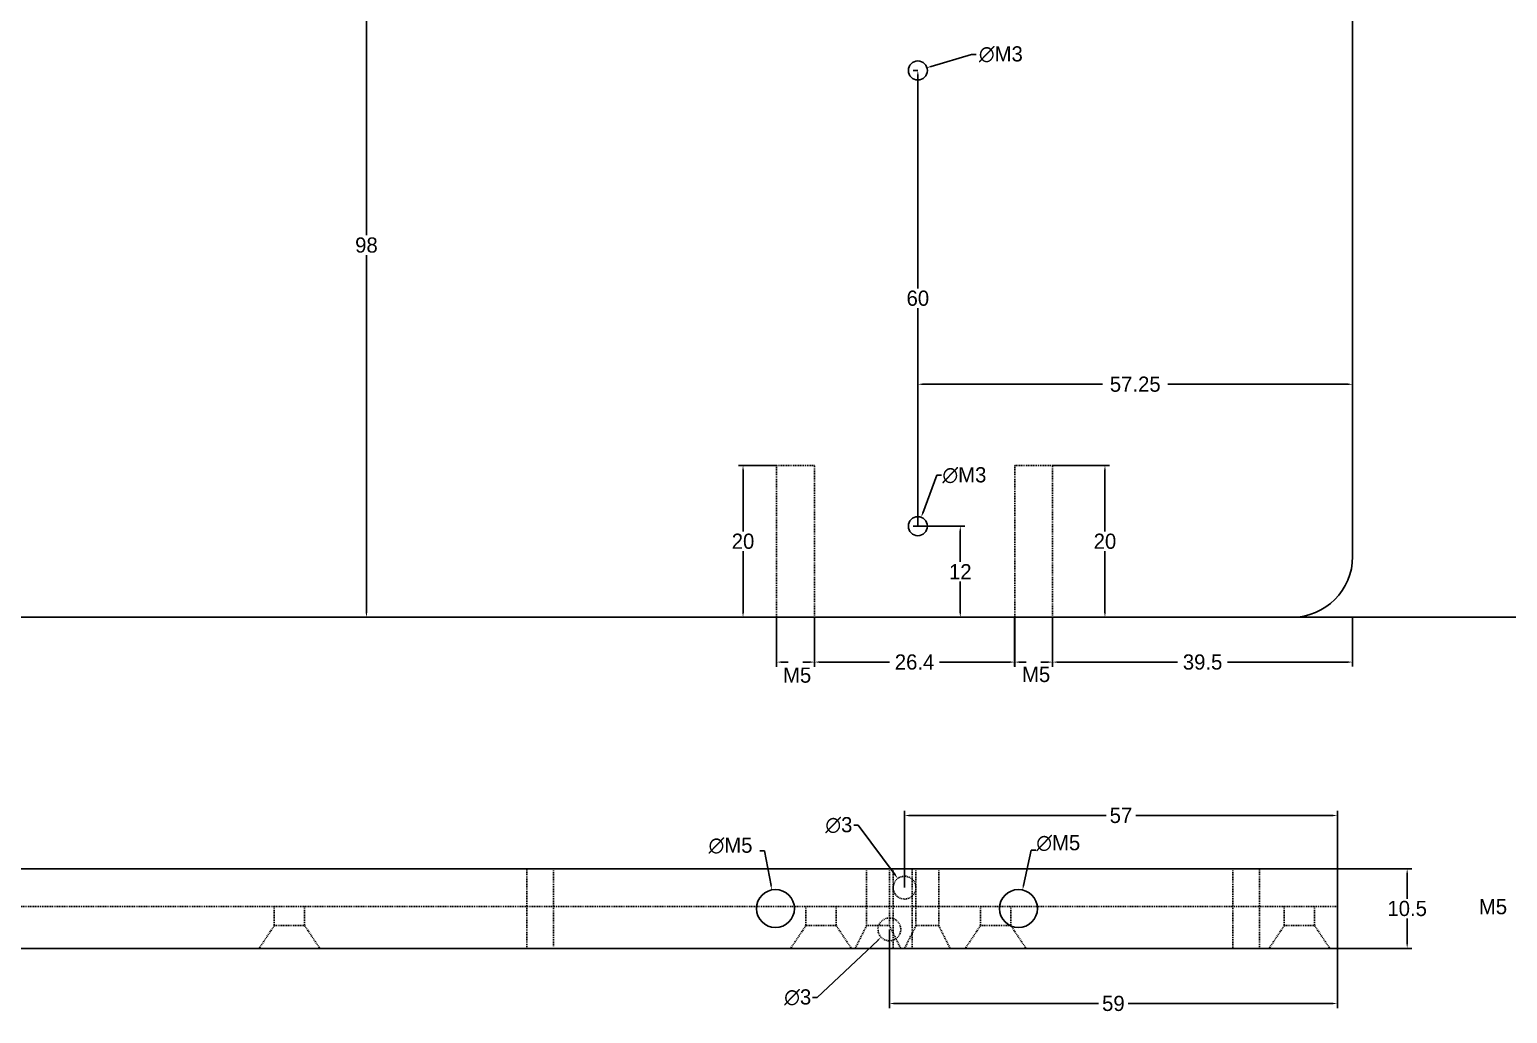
# Model space of a CAD drawing. Header units: millimetres. Extents: x -16619 to -11657, y 7083 to 8935.
# Drawn here: x -13153.1 to -12958.5, y 8251.1 to 8380.7 of the extents above; entities that cross this region are included whole.
import ezdxf

# ---------------------------------------------------------------- set-up
doc = ezdxf.new("R2010")
doc.units = ezdxf.units.MM
doc.header["$LTSCALE"] = 0.5
doc.header["$MEASUREMENT"] = 0
doc.linetypes.add('HIDDEN', pattern=[0.375, 0.25, -0.125])
for name, color, linetype in [('DIMS', 1, 'Continuous'), ('HIDDEN', 7, 'HIDDEN'), ('MODEL', 7, 'Continuous')]:
    doc.layers.add(name, color=color, linetype=linetype)
doc.dimstyles.get("Standard").update_dxf_attribs({"dimtxt": 0.18, "dimasz": 0.18, "dimexe": 0.18, "dimexo": 0.0625, "dimgap": 0.09, "dimtad": 0, "dimtih": 1, "dimtoh": 1, "dimdec": 4, "dimzin": 0, "dimdsep": 46, "dimtxsty": 'Standard', "dimcen": 0.09, "dimadec": 3, "dimazin": 0, "dimtfac": 1, "dimtdec": 4, "dimtofl": 0, "dimtmove": 0, "dimatfit": 3, "dimfxl": 1, "dimtolj": 1, "dimtzin": 0, "dimarcsym": 0})

# ---------------------------------------------------------------- blocks, each defined once
blk = doc.blocks.new('*D21')
at = {"layer": 'Defpoints', "color": 0}
for p in [(-12978.85, 8446.3), (-12978.85, 8303.3), (-12951.78, 8303.3)]:
    blk.add_point(p, dxfattribs=at)
at = {"layer": 'DIMS', "color": 0, "lineweight": -2}
for p, q in [((-12978.85, 8446.3), (-12951.18, 8446.3)), ((-12951.78, 8445.7), (-12951.78, 8376.1)), ((-12951.78, 8303.9), (-12951.78, 8373.5)), ((-12978.85, 8303.3), (-12951.18, 8303.3))]:
    blk.add_line(p, q, dxfattribs=at)
at = {"layer": 'DIMS', "color": 0}
for points in [[(-12951.88, 8445.7), (-12951.68, 8445.7), (-12951.78, 8446.3)], [(-12951.88, 8303.9), (-12951.68, 8303.9), (-12951.78, 8303.3)]]:
    blk.add_solid(points, dxfattribs=at)
at = {"layer": 'DIMS', "color": 0, "insert": (-12951.78, 8374.8), "char_height": 2, "attachment_point": 5}
blk.add_mtext('\\A1;143', dxfattribs=at)
blk = doc.blocks.new('*D22')
at = {"layer": 'Defpoints', "color": 0}
for p in [(-12980.85, 8270.2), (-12971.66, 8270.2), (-12980.85, 8259.7)]:
    blk.add_point(p, dxfattribs=at)
at = {"layer": 'DIMS', "color": 0, "lineweight": -2}
for p, q in [((-12980.85, 8270.2), (-12971.06, 8270.2)), ((-12971.66, 8269.6), (-12971.66, 8266.25)), ((-12971.66, 8260.3), (-12971.66, 8263.65)), ((-12980.85, 8259.7), (-12971.06, 8259.7))]:
    blk.add_line(p, q, dxfattribs=at)
at = {"layer": 'DIMS', "color": 0}
for points in [[(-12971.76, 8269.6), (-12971.56, 8269.6), (-12971.66, 8270.2)], [(-12971.76, 8260.3), (-12971.56, 8260.3), (-12971.66, 8259.7)]]:
    blk.add_solid(points, dxfattribs=at)
at = {"layer": 'DIMS', "color": 0, "insert": (-12971.66, 8264.95), "char_height": 2, "attachment_point": 5}
blk.add_mtext('\\A1;10.5', dxfattribs=at)
blk = doc.blocks.new('*D39')
at = {"layer": 'Defpoints', "color": 0}
for p in [(-13036.1, 8375.3), (-13036.1, 8315.3), (-13036.1, 8315.3)]:
    blk.add_point(p, dxfattribs=at)
at = {"layer": 'DIMS', "color": 0, "lineweight": -2}
for p, q in [((-13036.1, 8375.3), (-13036.7, 8375.3)), ((-13036.1, 8374.7), (-13036.1, 8346.6)), ((-13036.1, 8315.9), (-13036.1, 8344)), ((-13036.1, 8315.3), (-13036.7, 8315.3))]:
    blk.add_line(p, q, dxfattribs=at)
at = {"layer": 'DIMS', "color": 0}
for points in [[(-13036.2, 8374.7), (-13036, 8374.7), (-13036.1, 8375.3)], [(-13036.2, 8315.9), (-13036, 8315.9), (-13036.1, 8315.3)]]:
    blk.add_solid(points, dxfattribs=at)
at = {"layer": 'DIMS', "color": 0, "insert": (-13036.1, 8345.3), "char_height": 2, "attachment_point": 5}
blk.add_mtext('\\A1;60', dxfattribs=at)
blk = doc.blocks.new('*D40')
at = {"layer": 'Defpoints', "color": 0}
for p in [(-13036.1, 8315.3), (-13030.51, 8303.3), (-13030.51, 8303.3)]:
    blk.add_point(p, dxfattribs=at)
at = {"layer": 'DIMS', "color": 0, "lineweight": -2}
for p, q in [((-13036.1, 8315.3), (-13029.91, 8315.3)), ((-13030.51, 8314.7), (-13030.51, 8310.6)), ((-13030.51, 8303.9), (-13030.51, 8308)), ((-13030.51, 8303.3), (-13031.11, 8303.3))]:
    blk.add_line(p, q, dxfattribs=at)
at = {"layer": 'DIMS', "color": 0}
for points in [[(-13030.61, 8314.7), (-13030.41, 8314.7), (-13030.51, 8315.3)], [(-13030.61, 8303.9), (-13030.41, 8303.9), (-13030.51, 8303.3)]]:
    blk.add_solid(points, dxfattribs=at)
at = {"layer": 'DIMS', "color": 0, "insert": (-13030.51, 8309.3), "char_height": 2, "attachment_point": 5}
blk.add_mtext('\\A1;12', dxfattribs=at)
blk = doc.blocks.new('*D41')
at = {"layer": 'Defpoints', "color": 0}
for p in [(-13083.85, 8401.3), (-13108.71, 8303.3), (-13083.85, 8303.3)]:
    blk.add_point(p, dxfattribs=at)
at = {"layer": 'DIMS', "color": 0, "lineweight": -2}
for p, q in [((-13083.85, 8401.3), (-13109.31, 8401.3)), ((-13108.71, 8400.7), (-13108.71, 8353.6)), ((-13108.71, 8303.9), (-13108.71, 8351)), ((-13083.85, 8303.3), (-13109.31, 8303.3))]:
    blk.add_line(p, q, dxfattribs=at)
at = {"layer": 'DIMS', "color": 0}
for points in [[(-13108.81, 8400.7), (-13108.61, 8400.7), (-13108.71, 8401.3)], [(-13108.81, 8303.9), (-13108.61, 8303.9), (-13108.71, 8303.3)]]:
    blk.add_solid(points, dxfattribs=at)
at = {"layer": 'DIMS', "color": 0, "insert": (-13108.71, 8352.3), "char_height": 2, "attachment_point": 5}
blk.add_mtext('\\A1;98', dxfattribs=at)
blk = doc.blocks.new('*D42')
at = {"layer": 'Defpoints', "color": 0}
for p in [(-12978.85, 8333.98), (-13036.1, 8315.3), (-12978.85, 8315.3)]:
    blk.add_point(p, dxfattribs=at)
at = {"layer": 'DIMS', "color": 0, "lineweight": -2}
for p, q in [((-13036.1, 8315.3), (-13036.1, 8334.58)), ((-13035.5, 8333.98), (-13011.77, 8333.98)), ((-12979.45, 8333.98), (-13003.17, 8333.98)), ((-12978.85, 8315.3), (-12978.85, 8334.58))]:
    blk.add_line(p, q, dxfattribs=at)
at = {"layer": 'DIMS', "color": 0}
for points in [[(-13035.5, 8334.08), (-13035.5, 8333.88), (-13036.1, 8333.98)], [(-12979.45, 8334.08), (-12979.45, 8333.88), (-12978.85, 8333.98)]]:
    blk.add_solid(points, dxfattribs=at)
at = {"layer": 'DIMS', "color": 0, "insert": (-13007.47, 8333.98), "char_height": 2, "attachment_point": 5}
blk.add_mtext('\\A1;57.25', dxfattribs=at)
blk = doc.blocks.new('*D66')
at = {"layer": 'Defpoints', "color": 0}
for p in [(-13054.7, 8323.3), (-13059.12, 8303.3), (-13054.7, 8303.3)]:
    blk.add_point(p, dxfattribs=at)
at = {"layer": 'DIMS', "color": 0, "lineweight": -2}
for p, q in [((-13054.7, 8323.3), (-13059.72, 8323.3)), ((-13059.12, 8322.7), (-13059.12, 8314.6)), ((-13059.12, 8303.9), (-13059.12, 8312)), ((-13054.7, 8303.3), (-13059.72, 8303.3))]:
    blk.add_line(p, q, dxfattribs=at)
at = {"layer": 'DIMS', "color": 0}
for points in [[(-13059.22, 8322.7), (-13059.02, 8322.7), (-13059.12, 8323.3)], [(-13059.22, 8303.9), (-13059.02, 8303.9), (-13059.12, 8303.3)]]:
    blk.add_solid(points, dxfattribs=at)
at = {"layer": 'DIMS', "color": 0, "insert": (-13059.12, 8313.3), "char_height": 2, "attachment_point": 5}
blk.add_mtext('\\A1;20', dxfattribs=at)
blk = doc.blocks.new('*D67')
at = {"layer": 'Defpoints', "color": 0}
for p in [(-13018.35, 8303.3), (-12978.85, 8303.3), (-13018.35, 8297.4)]:
    blk.add_point(p, dxfattribs=at)
at = {"layer": 'DIMS', "color": 0, "lineweight": -2}
for p, q in [((-13018.35, 8303.3), (-13018.35, 8296.8)), ((-12978.85, 8303.3), (-12978.85, 8296.8)), ((-13017.75, 8297.4), (-13001.9, 8297.4)), ((-12979.45, 8297.4), (-12995.3, 8297.4))]:
    blk.add_line(p, q, dxfattribs=at)
at = {"layer": 'DIMS', "color": 0}
for points in [[(-13017.75, 8297.5), (-13017.75, 8297.3), (-13018.35, 8297.4)], [(-12979.45, 8297.5), (-12979.45, 8297.3), (-12978.85, 8297.4)]]:
    blk.add_solid(points, dxfattribs=at)
at = {"layer": 'DIMS', "color": 0, "insert": (-12998.6, 8297.4), "char_height": 2, "attachment_point": 5}
blk.add_mtext('\\A1;39.5', dxfattribs=at)
blk = doc.blocks.new('*D68')
at = {"layer": 'Defpoints', "color": 0}
for p in [(-13049.7, 8303.3), (-13023.35, 8303.3), (-13049.7, 8297.4)]:
    blk.add_point(p, dxfattribs=at)
at = {"layer": 'DIMS', "color": 0, "lineweight": -2}
for p, q in [((-13049.7, 8303.3), (-13049.7, 8296.8)), ((-13023.35, 8303.3), (-13023.35, 8296.8)), ((-13049.1, 8297.4), (-13039.83, 8297.4)), ((-13023.95, 8297.4), (-13033.23, 8297.4))]:
    blk.add_line(p, q, dxfattribs=at)
at = {"layer": 'DIMS', "color": 0}
for points in [[(-13049.1, 8297.5), (-13049.1, 8297.3), (-13049.7, 8297.4)], [(-13023.95, 8297.5), (-13023.95, 8297.3), (-13023.35, 8297.4)]]:
    blk.add_solid(points, dxfattribs=at)
at = {"layer": 'DIMS', "color": 0, "insert": (-13036.53, 8297.4), "char_height": 2, "attachment_point": 5}
blk.add_mtext('\\A1;26.4', dxfattribs=at)
blk = doc.blocks.new('*D69')
at = {"layer": 'Defpoints', "color": 0}
for p in [(-13018.35, 8323.3), (-13018.35, 8303.3), (-13011.46, 8303.3)]:
    blk.add_point(p, dxfattribs=at)
at = {"layer": 'DIMS', "color": 0, "lineweight": -2}
for p, q in [((-13018.35, 8323.3), (-13010.86, 8323.3)), ((-13011.46, 8322.7), (-13011.46, 8314.6)), ((-13011.46, 8303.9), (-13011.46, 8312)), ((-13018.35, 8303.3), (-13010.86, 8303.3))]:
    blk.add_line(p, q, dxfattribs=at)
at = {"layer": 'DIMS', "color": 0}
for points in [[(-13011.56, 8322.7), (-13011.36, 8322.7), (-13011.46, 8323.3)], [(-13011.56, 8303.9), (-13011.36, 8303.9), (-13011.46, 8303.3)]]:
    blk.add_solid(points, dxfattribs=at)
at = {"layer": 'DIMS', "color": 0, "insert": (-13011.46, 8313.3), "char_height": 2, "attachment_point": 5}
blk.add_mtext('\\A1;20', dxfattribs=at)
blk = doc.blocks.new('*D209')
at = {"layer": 'Defpoints', "color": 0}
for p in [(-13038.74, 8268.91), (-13036.95, 8266.5)]:
    blk.add_point(p, dxfattribs=at)
at = {"layer": 'DIMS', "color": 0, "lineweight": -2}
for p, q in [((-13044.54, 8275.93), (-13043.94, 8275.93)), ((-13043.94, 8275.93), (-13039.1, 8269.39))]:
    blk.add_line(p, q, dxfattribs=at)
at = {"layer": 'DIMS', "color": 0}
blk.add_solid([(-13039.02, 8269.45), (-13039.18, 8269.33), (-13038.74, 8268.91)], dxfattribs=at)
at = {"layer": 'DIMS', "color": 0, "insert": (-13046.5, 8275.93), "char_height": 2, "attachment_point": 5}
blk.add_mtext('\\A1;∅3', dxfattribs=at)
blk = doc.blocks.new('*D210')
at = {"layer": 'Defpoints', "color": 0}
for p in [(-13038.76, 8263.23), (-13040.94, 8261.17)]:
    blk.add_point(p, dxfattribs=at)
at = {"layer": 'DIMS', "color": 0, "lineweight": -2}
for p, q in [((-13049.35, 8253.25), (-13041.38, 8260.76)), ((-13049.95, 8253.25), (-13049.35, 8253.25))]:
    blk.add_line(p, q, dxfattribs=at)
at = {"layer": 'DIMS', "color": 0}
blk.add_solid([(-13041.44, 8260.83), (-13041.31, 8260.69), (-13040.94, 8261.17)], dxfattribs=at)
at = {"layer": 'DIMS', "color": 0, "insert": (-13051.92, 8253.25), "char_height": 2, "attachment_point": 5}
blk.add_mtext('\\A1;∅3', dxfattribs=at)
blk = doc.blocks.new('*D211')
at = {"layer": 'Defpoints', "color": 0}
for p in [(-13037.85, 8277.2), (-12980.85, 8270.2), (-13037.85, 8267.7)]:
    blk.add_point(p, dxfattribs=at)
at = {"layer": 'DIMS', "color": 0, "lineweight": -2}
for p, q in [((-13037.85, 8267.7), (-13037.85, 8277.8)), ((-13037.25, 8277.2), (-13011.31, 8277.2)), ((-12981.45, 8277.2), (-13007.38, 8277.2)), ((-12980.85, 8270.2), (-12980.85, 8277.8))]:
    blk.add_line(p, q, dxfattribs=at)
at = {"layer": 'DIMS', "color": 0}
for points in [[(-13037.25, 8277.3), (-13037.25, 8277.1), (-13037.85, 8277.2)], [(-12981.45, 8277.3), (-12981.45, 8277.1), (-12980.85, 8277.2)]]:
    blk.add_solid(points, dxfattribs=at)
at = {"layer": 'DIMS', "color": 0, "insert": (-13009.35, 8277.2), "char_height": 2, "attachment_point": 5}
blk.add_mtext('\\A1;57', dxfattribs=at)
blk = doc.blocks.new('*D212')
at = {"layer": 'Defpoints', "color": 0}
for p in [(-13039.85, 8262.2), (-12980.85, 8259.7), (-12980.85, 8252.45)]:
    blk.add_point(p, dxfattribs=at)
at = {"layer": 'DIMS', "color": 0, "lineweight": -2}
for p, q in [((-13039.85, 8262.2), (-13039.85, 8251.85)), ((-12980.85, 8259.7), (-12980.85, 8251.85)), ((-13039.25, 8252.45), (-13012.31, 8252.45)), ((-12981.45, 8252.45), (-13008.38, 8252.45))]:
    blk.add_line(p, q, dxfattribs=at)
at = {"layer": 'DIMS', "color": 0}
for points in [[(-13039.25, 8252.55), (-13039.25, 8252.35), (-13039.85, 8252.45)], [(-12981.45, 8252.55), (-12981.45, 8252.35), (-12980.85, 8252.45)]]:
    blk.add_solid(points, dxfattribs=at)
at = {"layer": 'DIMS', "color": 0, "insert": (-13010.35, 8252.45), "char_height": 2, "attachment_point": 5}
blk.add_mtext('\\A1;59', dxfattribs=at)

msp = doc.modelspace()

# ---------------------------------------------------------------- linework, layer by layer
at = {"layer": 'DIMS'}
for p, q in [((-13029.03, 8377.417), (-13034.325, 8375.828)), ((-13028.43, 8377.417), (-13029.03, 8377.417)), ((-13033.598, 8321.999), (-13035.451, 8317.03)), ((-13032.998, 8321.999), (-13033.598, 8321.999)), ((-13054.704, 8303.296), (-13054.704, 8296.798)), ((-13049.704, 8303.296), (-13049.704, 8296.798)), ((-13023.347, 8303.296), (-13023.347, 8296.798)), ((-13018.347, 8303.296), (-13018.347, 8296.798)), ((-13054.104, 8297.398), (-13053.17, 8297.398)), ((-13050.304, 8297.398), (-13051.237, 8297.398)), ((-13022.747, 8297.398), (-13021.814, 8297.398)), ((-13018.947, 8297.398), (-13019.88, 8297.398)), ((-13056.909, 8272.54), (-13056.309, 8272.54)), ((-13056.309, 8272.54), (-13055.434, 8267.995)), ((-13021.153, 8272.657), (-13022.182, 8267.979)), ((-13020.553, 8272.657), (-13021.153, 8272.657))]:
    msp.add_line(p, q, dxfattribs=at)
for points in [[(-13034.354, 8375.924), (-13034.296, 8375.732), (-13034.9, 8375.656)], [(-13035.544, 8317.065), (-13035.357, 8316.995), (-13035.66, 8316.468)], [(-13054.104, 8297.498), (-13054.104, 8297.298), (-13054.704, 8297.398)], [(-13050.304, 8297.498), (-13050.304, 8297.298), (-13049.704, 8297.398)], [(-13022.747, 8297.498), (-13022.747, 8297.298), (-13023.347, 8297.398)], [(-13018.947, 8297.498), (-13018.947, 8297.298), (-13018.347, 8297.398)], [(-13055.335, 8268.014), (-13055.532, 8267.976), (-13055.32, 8267.406)], [(-13022.279, 8268), (-13022.084, 8267.957), (-13022.31, 8267.393)]]:
    msp.add_solid(points, dxfattribs=at)
at = {"layer": 'HIDDEN'}
for p, q in [((-13049.704, 8323.296), (-13054.704, 8323.296)), ((-13054.704, 8323.296), (-13054.704, 8303.296)), ((-13049.704, 8303.296), (-13049.704, 8323.296)), ((-13018.347, 8323.296), (-13023.347, 8323.296)), ((-13023.347, 8323.296), (-13023.347, 8303.296)), ((-13018.347, 8303.296), (-13018.347, 8323.296)), ((-13116.847, 8270.201), (-13120.847, 8270.201)), ((-13087.597, 8259.701), (-13087.597, 8270.201)), ((-13084.097, 8270.201), (-13084.097, 8260.001)), ((-13046.847, 8270.201), (-13050.847, 8270.201)), ((-13039.847, 8270.201), (-13042.847, 8270.201)), ((-13042.847, 8270.201), (-13042.847, 8262.701)), ((-13039.847, 8270.201), (-13039.847, 8262.701)), ((-13039.347, 8270.201), (-13039.347, 8259.701)), ((-13036.847, 8259.701), (-13036.847, 8270.201)), ((-13036.347, 8270.201), (-13036.347, 8262.701)), ((-13033.347, 8270.201), (-13033.347, 8262.701)), ((-13023.847, 8270.201), (-13027.847, 8270.201)), ((-12994.597, 8270.201), (-12994.597, 8259.701)), ((-12991.097, 8259.701), (-12991.097, 8270.201)), ((-12983.847, 8270.201), (-12987.847, 8270.201)), ((-13343.847, 8265.201), (-12980.847, 8265.201)), ((-13120.847, 8265.201), (-13120.847, 8262.701)), ((-13116.847, 8265.201), (-13116.847, 8262.701)), ((-13050.847, 8265.201), (-13050.847, 8262.701)), ((-13046.847, 8265.201), (-13046.847, 8262.701)), ((-13027.847, 8265.201), (-13027.847, 8262.701)), ((-13023.847, 8265.201), (-13023.847, 8262.701)), ((-12987.847, 8265.201), (-12987.847, 8262.701)), ((-12983.847, 8265.201), (-12983.847, 8262.701)), ((-13120.847, 8262.701), (-13122.847, 8259.701)), ((-13120.847, 8262.701), (-13116.847, 8262.701)), ((-13116.847, 8262.701), (-13114.847, 8259.701)), ((-13050.847, 8262.701), (-13052.847, 8259.701)), ((-13050.847, 8262.701), (-13046.847, 8262.701)), ((-13046.847, 8262.701), (-13044.847, 8259.701)), ((-13042.847, 8262.701), (-13044.347, 8259.701)), ((-13042.847, 8262.701), (-13039.847, 8262.701)), ((-13039.847, 8262.701), (-13038.347, 8259.701)), ((-13036.347, 8262.701), (-13037.847, 8259.701)), ((-13036.347, 8262.701), (-13033.347, 8262.701)), ((-13033.347, 8262.701), (-13031.847, 8259.701)), ((-13027.847, 8262.701), (-13029.847, 8259.701)), ((-13027.847, 8262.701), (-13023.847, 8262.701)), ((-13023.847, 8262.701), (-13021.847, 8259.701)), ((-12987.847, 8262.701), (-12989.847, 8259.701)), ((-12987.847, 8262.701), (-12983.847, 8262.701)), ((-12983.847, 8262.701), (-12981.847, 8259.701)), ((-13122.847, 8259.701), (-13114.847, 8259.701)), ((-13052.847, 8259.701), (-13044.847, 8259.701)), ((-13044.347, 8259.701), (-13038.347, 8259.701)), ((-13037.847, 8259.701), (-13031.847, 8259.701)), ((-13029.847, 8259.701), (-13021.847, 8259.701)), ((-12989.847, 8259.701), (-12981.847, 8259.701))]:
    msp.add_line(p, q, dxfattribs=at)
for centre in [(-13037.847, 8267.701), (-13039.847, 8262.201)]:
    msp.add_circle(centre, 1.5, dxfattribs=at)
at = {"layer": 'MODEL'}
for p, q in [((-12978.847, 8438.296), (-12978.847, 8311.296)), ((-12978.847, 8303.296), (-13333.847, 8303.296)), ((-12986.847, 8303.296), (-13020.847, 8303.296)), ((-13343.847, 8270.201), (-12980.847, 8270.201)), ((-12980.847, 8270.201), (-12980.847, 8259.701)), ((-12980.847, 8259.701), (-13343.847, 8259.701))]:
    msp.add_line(p, q, dxfattribs=at)
for centre, radius in [((-13036.097, 8375.296), 1.25), ((-13036.097, 8315.296), 1.25), ((-13054.847, 8264.951), 2.5), ((-13022.847, 8264.951), 2.5)]:
    msp.add_circle(centre, radius, dxfattribs=at)
msp.add_arc((-12986.847, 8311.296), 8, 270, 0, dxfattribs=at)

# ---------------------------------------------------------------- texts
at = {"layer": 'DIMS', "char_height": 2, "attachment_point": 5}
for s, insert in [('\\A1;∅M3', (-13025.171, 8377.417)), ('\\A1;∅M3', (-13029.968, 8321.999)), ('\\A1;M5', (-13051.995, 8295.674)), ('\\A1;M5', (-13020.522, 8295.763)), ('\\A1;∅M5', (-13060.767, 8273.227)), ('\\A1;∅M5', (-13017.607, 8273.558)), ('\\A1;M5', (-12960.357, 8265.186))]:
    msp.add_mtext(s, dxfattribs=dict(at, insert=insert))

# ---------------------------------------------------------------- dimensions: what is measured, and where the dimension line sits
at = {"layer": 'DIMS'}
for base, p1, p2, override, picture, middle in [((-12951.782, 8303.296), (-12978.847, 8446.296), (-12978.847, 8303.296), {"dimtxt": 2, "dimasz": 0.6, "dimexe": 0.6, "dimexo": 0, "dimgap": 0.3, "dimdec": 0, "dimcen": 5.3, "dimadec": 1, "dimtdec": 2}, '*D21', (-12951.782, 8374.796)), ((-13036.097, 8315.296), (-13036.097, 8375.296), (-13036.097, 8315.296), {"dimtxt": 2, "dimasz": 0.6, "dimexe": 0.6, "dimexo": 0, "dimgap": 0.3, "dimdec": 0, "dimcen": 5.3, "dimadec": 1, "dimtdec": 2}, '*D39', (-13036.097, 8345.296)), ((-13011.458, 8303.296), (-13018.347, 8323.296), (-13018.347, 8303.296), {"dimtxt": 2, "dimasz": 0.6, "dimexe": 0.6, "dimexo": 0, "dimgap": 0.3, "dimdec": 0, "dimcen": 5.3, "dimadec": 1, "dimtdec": 2}, '*D69', (-13011.458, 8313.296)), ((-12971.664, 8270.201), (-12980.847, 8259.701), (-12980.847, 8270.201), {"dimtxt": 2, "dimasz": 0.6, "dimexe": 0.6, "dimexo": 0, "dimgap": 0.3, "dimdec": 1, "dimcen": 5.3, "dimadec": 1, "dimtdec": 2}, '*D22', (-12971.664, 8264.951))]:
    dim = msp.add_linear_dim(base=base, p1=p1, p2=p2, angle=90, dimstyle='Standard', override=override, dxfattribs=at)
    dim.commit()
    dim.dimension.update_dxf_attribs({"geometry": picture, "text_midpoint": middle})
for base, p1, p2, picture, middle in [((-13108.714, 8303.296), (-13083.847, 8401.296), (-13083.847, 8303.296), '*D41', (-13108.714, 8352.296)), ((-13059.115, 8303.296), (-13054.704, 8323.296), (-13054.704, 8303.296), '*D66', (-13059.115, 8313.296)), ((-13030.512, 8303.296), (-13036.097, 8315.296), (-13030.512, 8303.296), '*D40', (-13030.512, 8309.296))]:
    dim = msp.add_linear_dim(base=base, p1=p1, p2=p2, angle=90, dimstyle='Standard', override={"dimtxt": 2, "dimasz": 0.6, "dimexe": 0.6, "dimexo": 0, "dimgap": 0.3, "dimdec": 0, "dimcen": 5.3, "dimadec": 1, "dimtdec": 2}, dxfattribs=at)
    dim.commit()
    dim.dimension.update_dxf_attribs({"geometry": picture, "text_midpoint": middle, "dimtype": 160})
dim = msp.add_linear_dim(base=(-12978.847, 8333.979), p1=(-13036.097, 8315.296), p2=(-12978.847, 8315.296), dimstyle='Standard', override={"dimtxt": 2, "dimasz": 0.6, "dimexe": 0.6, "dimexo": 0, "dimgap": 0.3, "dimdec": 2, "dimcen": 5.3, "dimadec": 1, "dimtdec": 2}, dxfattribs=at)
dim.commit()
dim.dimension.update_dxf_attribs({"geometry": '*D42', "text_midpoint": (-13007.472, 8333.979), "dimtype": 160})
for base, p1, p2, override, picture, middle in [((-13049.704, 8297.398), (-13023.347, 8303.296), (-13049.704, 8303.296), {"dimtxt": 2, "dimasz": 0.6, "dimexe": 0.6, "dimexo": 0, "dimgap": 0.3, "dimdec": 1, "dimcen": 5.3, "dimadec": 1, "dimtdec": 2}, '*D68', (-13036.525, 8297.398)), ((-13018.347, 8297.398), (-12978.847, 8303.296), (-13018.347, 8303.296), {"dimtxt": 2, "dimasz": 0.6, "dimexe": 0.6, "dimexo": 0, "dimgap": 0.3, "dimdec": 1, "dimcen": 5.3, "dimadec": 1, "dimtdec": 2}, '*D67', (-12998.597, 8297.398)), ((-13037.847, 8277.199), (-12980.847, 8270.201), (-13037.847, 8267.701), {"dimtxt": 2, "dimasz": 0.6, "dimexe": 0.6, "dimexo": 0, "dimgap": 0.3, "dimdec": 0, "dimcen": 0, "dimadec": 1, "dimtdec": 2}, '*D211', (-13009.347, 8277.199)), ((-12980.847, 8252.452), (-13039.847, 8262.201), (-12980.847, 8259.701), {"dimtxt": 2, "dimasz": 0.6, "dimexe": 0.6, "dimexo": 0, "dimgap": 0.3, "dimdec": 0, "dimcen": 0, "dimadec": 1, "dimtdec": 2}, '*D212', (-13010.347, 8252.452))]:
    dim = msp.add_linear_dim(base=base, p1=p1, p2=p2, dimstyle='Standard', override=override, dxfattribs=at)
    dim.commit()
    dim.dimension.update_dxf_attribs({"geometry": picture, "text_midpoint": middle})
for p1, p2, picture, middle in [((-13036.955, 8266.495), (-13038.739, 8268.906), '*D209', (-13046.502, 8275.926)), ((-13038.755, 8263.229), (-13040.939, 8261.172), '*D210', (-13051.916, 8253.248))]:
    dim = msp.add_diameter_dim_2p(p1=p1, p2=p2, dimstyle='Standard', override={"dimtxt": 2, "dimasz": 0.6, "dimexe": 0.6, "dimexo": 0, "dimgap": 0.3, "dimdec": 0, "dimcen": 0, "dimadec": 1, "dimtdec": 2}, dxfattribs=at)
    dim.commit()
    dim.dimension.update_dxf_attribs({"geometry": picture, "text_midpoint": middle, "dimtype": 163})

doc.saveas('drawing.dxf')
